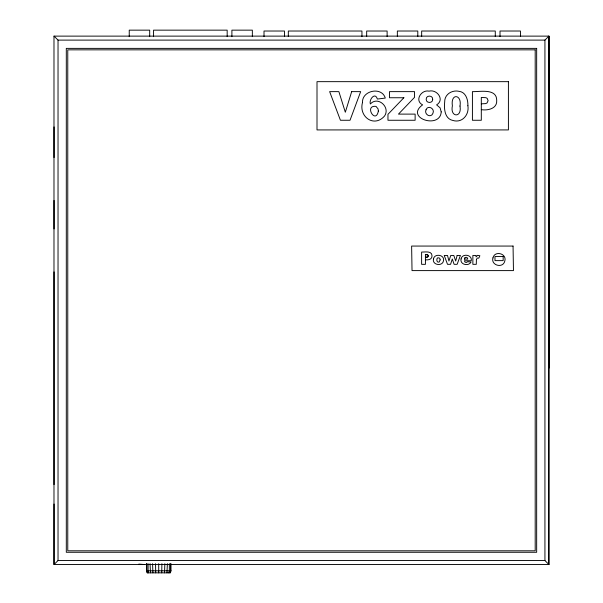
<?xml version="1.0" encoding="UTF-8"?>
<svg xmlns="http://www.w3.org/2000/svg" width="603" height="603" viewBox="0 0 603 603"><rect width="100%" height="100%" fill="white"/><g stroke="black" fill="none" stroke-linecap="round" stroke-linejoin="round"><path stroke-width="0.9" d="M54.044 504.025L54.044 564.536L58.031 560.541L58.031 40.107L54.044 36.12M54.044 484.616L54.044 271.893M54.044 228.929L54.044 200.422M54.044 157.587L54.044 126.916M427.286 257.202L425.424 257.3L427.889 256.916L427.949 254.963L425.424 254.556L425.424 264.333L421.618 264.333L421.618 252.069C424.738 252.182 432.087 250.524 432.027 255.83C432.283 259.373 428.168 260.262 425.424 259.78M161.732 572.85L161.89 563.669M164.536 572.85L164.853 563.669M464.438 259.102L464.838 257.911L466.134 257.262L467.265 257.692L467.8 259.102L464.438 259.102L464.838 257.911M428.228 256.479L428.243 255.408M166.948 572.85L167.393 563.669M168.802 572.85L169.345 570.807L169.345 563.669M169.963 572.85L170.566 570.807L170.566 563.669M170.988 563.669L170.988 570.807L170.363 572.85L147.072 572.85L146.446 570.807L146.446 563.669M544.931 40.107L548.918 36.12L53.984 36.12L53.984 564.536L548.918 564.536L544.931 560.541L544.931 40.107L58.031 40.107M481.307 103.837L485.656 103.618L487.066 102.947L488.106 100.671L487.209 98.387L485.912 97.686L481.307 97.452L481.307 120.261L472.42 120.261L472.42 91.633C479.709 91.905 496.849 88.03 496.714 100.422C497.317 108.683 487.706 110.748 481.307 109.64M58.031 560.541L544.931 560.541M146.446 570.807L170.988 570.807M425.424 254.556L427.399 254.662M138.796 564.091L144.373 564.536M147.464 572.85L146.868 570.807L146.868 563.669M148.632 572.85L148.089 570.807L148.089 563.669M150.479 572.85L150.041 563.669M152.891 572.85L152.582 563.669M155.702 572.85L155.544 563.669M548.866 82.717L548.866 564.536L548.866 36.12L548.956 90.488M548.866 36.12L548.956 368.109M520.457 36.595L520.457 31.017L500.008 31.017L500.008 36.595M495.282 36.595L495.282 31.017L421.663 31.017L421.663 36.595M417.796 36.595L417.796 31.017L397.347 31.017L397.347 36.595M387.118 36.602L387.118 31.024L366.669 31.024L366.669 36.602M361.943 36.602L361.943 31.024L288.324 31.024L288.324 36.602M284.458 36.602L284.458 31.024L264.008 31.024L264.008 36.602M252.348 36.655L252.348 30.15L231.899 30.15L231.899 36.655M227.173 36.655L227.173 30.15L153.561 30.15L153.561 36.655M158.717 563.669L158.717 572.85M149.687 36.655L149.687 30.15L129.238 30.15L129.238 36.655M459.983 106.06C462.275 118.128 449.8 117.547 452.386 105.849C450.418 92.741 462.192 94.37 459.983 106.06M467.89 105.729C469.42 114.608 462.252 123.351 452.906 120.464C444.66 118.791 443.966 108.842 444.682 102.05C444.403 94.407 452.024 89.681 459.019 91.324C465.938 92.063 468.109 99.827 467.89 105.729M362.501 102.487C358.499 116.726 374.184 127.994 384.556 116.002C390.661 107.191 377.727 95.651 370.363 103.995C368.78 99.472 375.254 91.633 377.372 99.05L385.287 98.078C381.918 86.402 361.906 90.344 362.501 102.487M476.415 259.561L476.287 264.333L472.865 264.333L472.865 255.446L476.053 255.446L476.053 256.901L477.546 255.333L479.86 255.717L478.805 258.144L477.252 258.031L476.415 259.561M461.054 258.913C459.614 264.657 468.689 266.684 471.071 262.034L467.717 261.725L466.164 262.539L464.875 261.958L464.431 260.737L471.26 260.737C472.526 254.549 462.086 253.079 461.054 258.913M433.451 258.943C431.944 265.101 442.474 266.745 443.491 260.843C445.029 254.707 434.484 253.034 433.451 258.943M440.152 259.878L439.142 262.094L437.808 262.094L436.904 260.941L436.904 258.883L437.816 257.73L439.677 258.152L440.152 259.878M441.215 111.879C440.167 129.539 404.462 118.015 422.605 104.869C414.208 100.716 421.188 89.395 429.05 91.143C437.1 89.003 444.999 99.925 436.61 104.869L440.077 107.824L441.215 111.879M378.352 111.042C375.767 124.934 363.692 104.816 376.031 106.399L378.081 108.909L378.352 111.042M492.953 257.896C490.623 265.426 503.053 268.757 504.801 261.069C507.131 253.531 494.701 250.2 492.953 257.896M426.027 109.784C423.796 114.389 431.055 118.55 432.946 113.258C435.17 108.691 427.889 104.568 426.027 109.784M432.698 99.329C432.962 103.58 425.899 103.43 426.178 99.246C425.937 94.988 433.007 95.078 432.698 99.329M457.134 255.446L455.702 261.054L453.818 255.446L450.743 255.446L448.941 261.046L447.516 255.446L444.223 255.446L447.516 264.333L450.562 264.333L452.303 258.989L454.104 264.333L457.134 264.333L460.406 255.446L457.134 255.446M351.677 91.633L345.323 112.233L338.878 91.633L329.63 91.633L340.439 120.261L350.026 120.261L360.662 91.633L351.677 91.633M403.867 97.746L387.963 114.321L387.963 120.261L415.128 120.261L415.128 114.11L398.47 114.11L414.54 97.354L414.54 91.633L389.5 91.633L389.5 97.746L403.867 97.746M536.662 48.376L66.3 48.376L66.3 552.273L536.662 552.273L536.662 48.376M535.193 49.845L67.77 49.845L67.77 550.803L535.193 550.803L535.193 49.845M508.412 81.661L317.005 81.661L317.005 129.924L508.412 129.924L508.412 81.661M513.055 246.062L411.623 246.062L412.03 270.604L513.462 270.604L513.055 246.062M503.158 256.531L494.98 256.531L494.98 260.624L503.158 260.624L503.158 256.531"/></g></svg>
